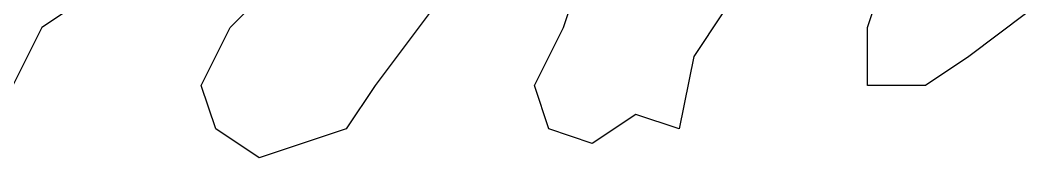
# Model space of a CAD drawing. Header units: metres. Extents: x 15 to 2853, y 44 to 1438.
# Drawn here: x 1018.5 to 1088, y 502 to 511.5 of the extents above; entities that cross this region are included whole.
import ezdxf

# ---------------------------------------------------------------- set-up
doc = ezdxf.new("R2010")
doc.units = ezdxf.units.M
doc.layers.add('Draw', color=2, linetype='CONTINUOUS')

msp = doc.modelspace()

# ---------------------------------------------------------------- linework, layer by layer
at = {"layer": 'draw'}
for p, q in [((1033, 511), (1040, 518)), ((1049, 515), (1043, 507)), ((1056, 511), (1057, 514)), ((1077, 511), (1078, 514)), ((1023, 513), (1020, 511)), ((1067, 512), (1065, 509)), ((1088, 512), (1084, 509)), ((1020, 511), (1018, 507)), ((1031, 507), (1033, 511)), ((1054, 507), (1056, 511)), ((1077, 507), (1077, 511)), ((1065, 509), (1064, 504)), ((1084, 509), (1081, 507)), ((1032, 504), (1031, 507)), ((1043, 507), (1041, 504)), ((1055, 504), (1054, 507)), ((1081, 507), (1077, 507)), ((1061, 505), (1058, 503)), ((1064, 504), (1061, 505)), ((1035, 502), (1032, 504)), ((1041, 504), (1035, 502)), ((1058, 503), (1055, 504))]:
    msp.add_line(p, q, dxfattribs=at)

doc.saveas('drawing.dxf')
